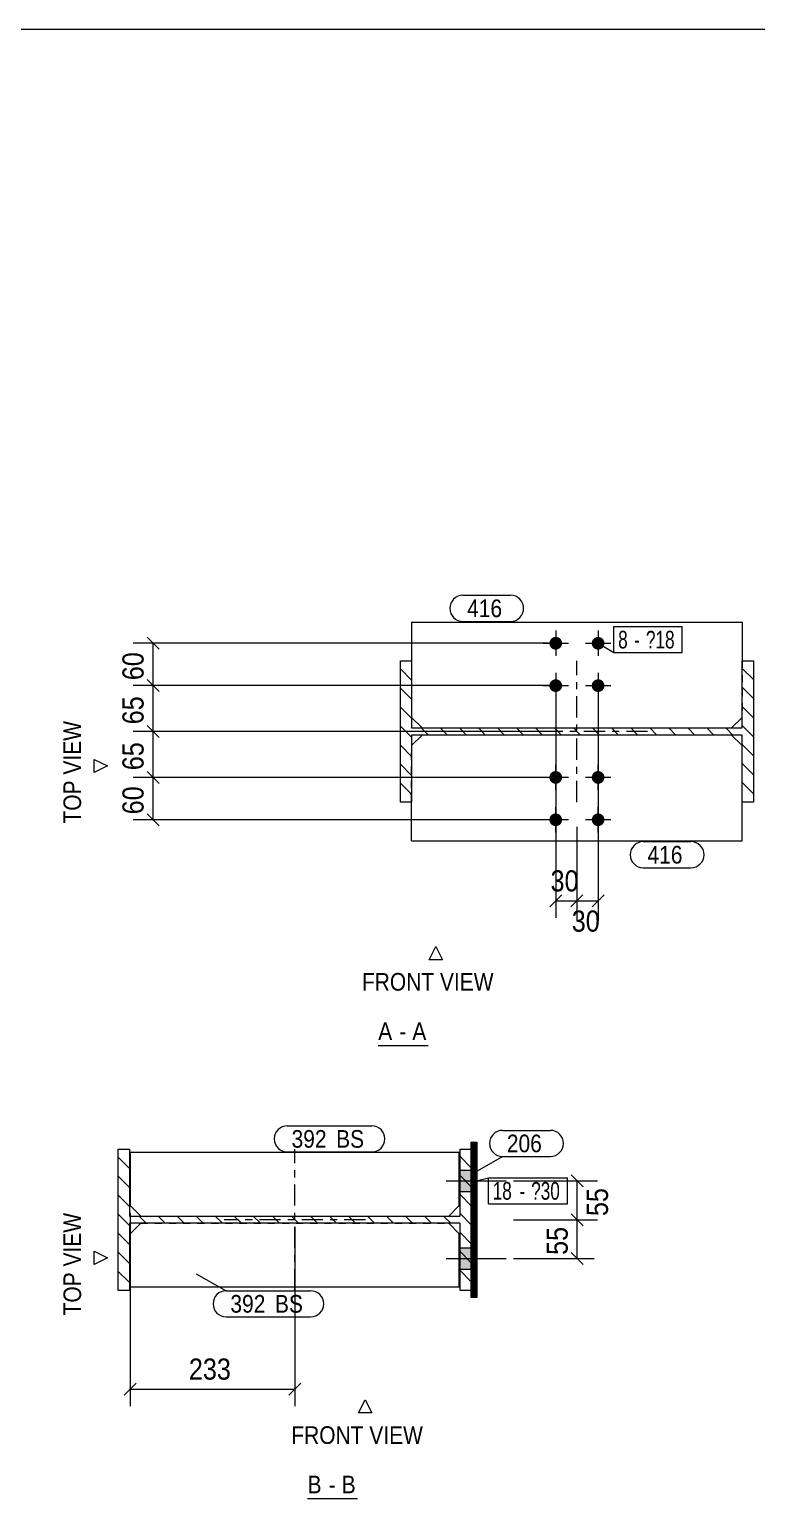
# Model space of a CAD drawing. Header units: millimetres. Extents: x 2 to 579, y 1 to 405.
# Drawn here: x 290.6 to 393.5, y 196.9 to 405 of the extents above; entities that cross this region are included whole.
import ezdxf

# ---------------------------------------------------------------- set-up
doc = ezdxf.new("R2010")
doc.units = ezdxf.units.MM
for name, pattern in [('XKITLINE00', [0]), ('XKITLINE01', [4, 1, -1, 1, -1]), ('XKITLINE03', [6, 3, -1, 1, -1])]:
    doc.linetypes.add(name, pattern=pattern)
for name, color, linetype, lineweight in [('Bolt', 3, 'Continuous', 0), ('BoltMark', 7, 'Continuous', 0), ('Dimensions', 7, 'Continuous', 0), ('DrawingSheet', 5, 'Continuous', 0), ('OtherObjectType', 7, 'Continuous', 0), ('Part', 2, 'Continuous', 0), ('PartMark', 7, 'Continuous', 0)]:
    doc.layers.add(name, color=color, linetype=linetype, lineweight=lineweight)
doc.styles.add('ARIAL', font='ARIAL.TTF')
doc.styles.add('ARIAL_NARROW', font='ARIALN.TTF')

# ---------------------------------------------------------------- blocks, each defined once
blk = doc.blocks.new('*A1')
at = {"layer": 'Part', "color": 7, "linetype": 'XKITLINE00', "lineweight": 0}
for p, q in [((344.7, 312.81), (343.1, 314.41)), ((393.1, 312.9), (391.5, 314.5)), ((344.7, 310.11), (343.1, 311.71)), ((393.1, 310.21), (391.5, 311.81)), ((344.7, 307.42), (343.1, 309.02)), ((393.1, 307.51), (391.5, 309.11)), ((344.7, 304.73), (343.1, 306.33)), ((347.07, 305.05), (346.07, 306.05)), ((349.76, 305.05), (348.76, 306.05)), ((352.46, 305.05), (351.46, 306.05)), ((355.15, 305.05), (354.15, 306.05)), ((357.85, 305.05), (356.85, 306.05)), ((360.54, 305.05), (359.54, 306.05)), ((363.23, 305.05), (362.23, 306.05)), ((365.93, 305.05), (364.93, 306.05)), ((368.62, 305.05), (367.62, 306.05)), ((371.32, 305.05), (370.32, 306.05)), ((374.01, 305.05), (373.01, 306.05)), ((376.71, 305.05), (375.71, 306.05)), ((379.4, 305.05), (378.4, 306.05)), ((382.09, 305.05), (381.09, 306.05)), ((384.79, 305.05), (383.79, 306.05)), ((387.48, 305.05), (386.48, 306.05)), ((390.18, 305.05), (389.18, 306.05)), ((393.1, 304.82), (391.5, 306.42)), ((344.7, 302.03), (343.1, 303.63)), ((393.1, 302.13), (391.5, 303.73)), ((344.7, 299.34), (343.1, 300.94)), ((393.1, 299.43), (391.5, 301.03)), ((344.45, 296.9), (343.1, 298.24)), ((393.1, 296.74), (391.5, 298.34)), ((343.1, 295.55), (343.1, 295.55)), ((343.1, 295.55), (343.1, 295.55)), ((344.7, 296.64), (344.45, 296.9))]:
    blk.add_line(p, q, dxfattribs=at)
blk = doc.blocks.new('*A2')
at = {"layer": 'Part', "color": 7, "linetype": 'XKITLINE00', "lineweight": 0}
for p, q in [((304.75, 243.66), (303.15, 245.26)), ((353.15, 243.75), (351.55, 245.35)), ((304.75, 240.96), (303.15, 242.56)), ((353.15, 241.06), (351.55, 242.66)), ((304.75, 238.27), (303.15, 239.87)), ((353.15, 238.36), (351.55, 239.96)), ((353.15, 235.67), (351.55, 237.27)), ((304.75, 235.58), (303.15, 237.18)), ((307.12, 235.9), (306.12, 236.9)), ((309.81, 235.9), (308.81, 236.9)), ((312.51, 235.9), (311.51, 236.9)), ((315.2, 235.9), (314.2, 236.9)), ((317.9, 235.9), (316.9, 236.9)), ((320.59, 235.9), (319.59, 236.9)), ((323.28, 235.9), (322.28, 236.9)), ((325.98, 235.9), (324.98, 236.9)), ((328.67, 235.9), (327.67, 236.9)), ((331.37, 235.9), (330.37, 236.9)), ((334.06, 235.9), (333.06, 236.9)), ((336.76, 235.9), (335.76, 236.9)), ((339.45, 235.9), (338.45, 236.9)), ((342.14, 235.9), (341.14, 236.9)), ((344.84, 235.9), (343.84, 236.9)), ((347.53, 235.9), (346.53, 236.9)), ((350.23, 235.9), (349.23, 236.9)), ((304.75, 232.88), (303.15, 234.48)), ((353.15, 232.98), (351.55, 234.58)), ((304.75, 230.19), (303.15, 231.79)), ((353.15, 230.28), (351.55, 231.88)), ((304.5, 227.75), (303.15, 229.09)), ((353.15, 227.59), (351.55, 229.19)), ((304.75, 227.49), (304.5, 227.75)), ((303.15, 226.4), (303.15, 226.4)), ((303.15, 226.4), (303.15, 226.4))]:
    blk.add_line(p, q, dxfattribs=at)
blk = doc.blocks.new('*A3')
at = {"layer": 'Part', "color": 7, "linetype": 'XKITLINE00', "lineweight": 0}
for p, q in [((353.27, 247.4), (353.15, 247.28)), ((353.38, 247.4), (353.15, 247.17)), ((353.49, 247.4), (353.15, 247.06)), ((353.6, 247.4), (353.15, 246.95)), ((353.71, 247.4), (353.15, 246.84)), ((353.81, 247.4), (353.15, 246.74)), ((353.92, 247.4), (353.15, 246.63)), ((353.95, 247.32), (353.15, 246.52)), ((353.95, 247.21), (353.15, 246.41)), ((353.95, 247.11), (353.15, 246.31)), ((353.95, 247), (353.15, 246.2)), ((353.95, 246.89), (353.15, 246.09)), ((353.95, 246.78), (353.15, 245.98)), ((353.95, 246.67), (353.15, 245.87)), ((353.95, 246.57), (353.15, 245.77)), ((353.95, 246.46), (353.15, 245.66)), ((353.95, 246.35), (353.15, 245.55)), ((353.95, 246.24), (353.15, 245.44)), ((353.95, 246.14), (353.15, 245.34)), ((353.95, 246.03), (353.15, 245.23)), ((353.95, 245.92), (353.15, 245.12)), ((353.95, 245.81), (353.15, 245.01)), ((353.95, 245.71), (353.15, 244.91)), ((353.95, 245.6), (353.15, 244.8)), ((353.95, 245.49), (353.15, 244.69)), ((353.95, 245.38), (353.15, 244.58)), ((353.95, 245.27), (353.15, 244.47)), ((353.95, 245.17), (353.15, 244.37)), ((353.95, 245.06), (353.15, 244.26)), ((353.95, 244.95), (353.15, 244.15)), ((353.95, 244.84), (353.15, 244.04)), ((353.95, 244.74), (353.15, 243.94)), ((353.95, 244.63), (353.15, 243.83)), ((353.95, 244.52), (353.15, 243.72)), ((353.95, 244.41), (353.15, 243.61)), ((353.95, 244.3), (353.15, 243.5)), ((353.95, 244.2), (353.15, 243.4)), ((353.95, 244.09), (353.15, 243.29)), ((353.95, 243.98), (353.15, 243.18)), ((353.95, 243.87), (353.15, 243.07)), ((353.95, 243.77), (353.15, 242.97)), ((353.95, 243.66), (353.15, 242.86)), ((353.95, 243.55), (353.15, 242.75)), ((353.95, 243.44), (353.15, 242.64)), ((353.95, 243.33), (353.15, 242.53)), ((353.95, 243.23), (353.15, 242.43)), ((353.95, 243.12), (353.15, 242.32)), ((353.95, 243.01), (353.15, 242.21)), ((353.95, 242.9), (353.15, 242.1)), ((353.95, 242.8), (353.15, 242)), ((353.95, 242.69), (353.15, 241.89)), ((353.95, 242.58), (353.15, 241.78)), ((353.95, 242.47), (353.15, 241.67)), ((353.95, 242.36), (353.15, 241.56)), ((353.95, 242.26), (353.15, 241.46)), ((353.95, 242.15), (353.15, 241.35)), ((353.95, 242.04), (353.15, 241.24)), ((353.95, 241.93), (353.15, 241.13)), ((353.95, 241.83), (353.15, 241.03)), ((353.95, 241.72), (353.15, 240.92)), ((353.95, 241.61), (353.15, 240.81)), ((353.95, 241.5), (353.15, 240.7)), ((353.95, 241.39), (353.15, 240.59)), ((353.95, 241.29), (353.15, 240.49)), ((353.95, 241.18), (353.15, 240.38)), ((353.95, 241.07), (353.15, 240.27)), ((353.95, 240.96), (353.15, 240.16)), ((353.95, 240.86), (353.15, 240.06)), ((353.95, 240.75), (353.15, 239.95)), ((353.95, 240.64), (353.15, 239.84)), ((353.95, 240.53), (353.15, 239.73)), ((353.95, 240.42), (353.15, 239.62)), ((353.95, 240.32), (353.15, 239.52)), ((353.95, 240.21), (353.15, 239.41)), ((353.95, 240.1), (353.15, 239.3)), ((353.95, 239.99), (353.15, 239.19)), ((353.95, 239.89), (353.15, 239.09)), ((353.95, 239.78), (353.15, 238.98)), ((353.95, 239.67), (353.15, 238.87)), ((353.95, 239.56), (353.15, 238.76)), ((353.95, 239.45), (353.15, 238.65)), ((353.95, 239.35), (353.15, 238.55)), ((353.95, 239.24), (353.15, 238.44)), ((353.95, 239.13), (353.15, 238.33)), ((353.95, 239.02), (353.15, 238.22)), ((353.95, 238.92), (353.15, 238.12)), ((353.95, 238.81), (353.15, 238.01)), ((353.95, 238.7), (353.15, 237.9)), ((353.95, 238.59), (353.15, 237.79)), ((353.95, 238.48), (353.15, 237.68)), ((353.95, 238.38), (353.15, 237.58)), ((353.95, 238.27), (353.15, 237.47)), ((353.95, 238.16), (353.15, 237.36)), ((353.95, 238.05), (353.15, 237.25)), ((353.95, 237.95), (353.15, 237.15)), ((353.95, 237.84), (353.15, 237.04)), ((353.95, 237.73), (353.15, 236.93)), ((353.95, 237.62), (353.15, 236.82)), ((353.95, 237.52), (353.15, 236.72)), ((353.95, 237.41), (353.15, 236.61)), ((353.95, 237.3), (353.15, 236.5)), ((353.95, 237.19), (353.15, 236.39)), ((353.95, 237.08), (353.15, 236.28)), ((353.95, 236.98), (353.15, 236.18)), ((353.95, 236.87), (353.15, 236.07)), ((353.95, 236.76), (353.15, 235.96)), ((353.95, 236.65), (353.15, 235.85)), ((353.95, 236.55), (353.15, 235.75)), ((353.95, 236.44), (353.15, 235.64)), ((353.95, 236.33), (353.15, 235.53)), ((353.95, 236.22), (353.15, 235.42)), ((353.95, 236.11), (353.15, 235.31)), ((353.95, 236.01), (353.15, 235.21)), ((353.95, 235.9), (353.15, 235.1)), ((353.95, 235.79), (353.15, 234.99)), ((353.95, 235.68), (353.15, 234.88)), ((353.95, 235.58), (353.15, 234.78)), ((353.95, 235.47), (353.15, 234.67)), ((353.95, 235.36), (353.15, 234.56)), ((353.95, 235.25), (353.15, 234.45)), ((353.95, 235.14), (353.15, 234.34)), ((353.95, 235.04), (353.15, 234.24)), ((353.95, 234.93), (353.15, 234.13)), ((353.95, 234.82), (353.15, 234.02)), ((353.95, 234.71), (353.15, 233.91)), ((353.95, 234.61), (353.15, 233.81)), ((353.95, 234.5), (353.15, 233.7)), ((353.95, 234.39), (353.15, 233.59)), ((353.95, 234.28), (353.15, 233.48)), ((353.95, 234.17), (353.15, 233.37)), ((353.95, 234.07), (353.15, 233.27)), ((353.95, 233.96), (353.15, 233.16)), ((353.95, 233.85), (353.15, 233.05)), ((353.95, 233.74), (353.15, 232.94)), ((353.95, 233.64), (353.15, 232.84)), ((353.95, 233.53), (353.15, 232.73)), ((353.95, 233.42), (353.15, 232.62)), ((353.95, 233.31), (353.15, 232.51)), ((353.95, 233.2), (353.15, 232.4)), ((353.95, 233.1), (353.15, 232.3)), ((353.95, 232.99), (353.15, 232.19)), ((353.95, 232.88), (353.15, 232.08)), ((353.95, 232.77), (353.15, 231.97)), ((353.95, 232.67), (353.15, 231.87)), ((353.95, 232.56), (353.15, 231.76)), ((353.95, 232.45), (353.15, 231.65)), ((353.95, 232.34), (353.15, 231.54)), ((353.95, 232.23), (353.15, 231.43)), ((353.95, 232.13), (353.15, 231.33)), ((353.95, 232.02), (353.15, 231.22)), ((353.95, 231.91), (353.15, 231.11)), ((353.95, 231.8), (353.15, 231)), ((353.95, 231.7), (353.15, 230.9)), ((353.95, 231.59), (353.15, 230.79)), ((353.95, 231.48), (353.15, 230.68)), ((353.95, 231.37), (353.15, 230.57)), ((353.95, 231.26), (353.15, 230.46)), ((353.95, 231.16), (353.15, 230.36)), ((353.95, 231.05), (353.15, 230.25)), ((353.95, 230.94), (353.15, 230.14)), ((353.95, 230.83), (353.15, 230.03)), ((353.95, 230.73), (353.15, 229.93)), ((353.95, 230.62), (353.15, 229.82)), ((353.95, 230.51), (353.15, 229.71)), ((353.95, 230.4), (353.15, 229.6)), ((353.95, 230.29), (353.15, 229.49)), ((353.95, 230.19), (353.15, 229.39)), ((353.95, 230.08), (353.15, 229.28)), ((353.95, 229.97), (353.15, 229.17)), ((353.95, 229.86), (353.15, 229.06)), ((353.95, 229.76), (353.15, 228.96)), ((353.95, 229.65), (353.15, 228.85)), ((353.95, 229.54), (353.15, 228.74)), ((353.95, 229.43), (353.15, 228.63)), ((353.95, 229.33), (353.15, 228.53)), ((353.95, 229.22), (353.15, 228.42)), ((353.95, 229.11), (353.15, 228.31)), ((353.95, 229), (353.15, 228.2)), ((353.95, 228.89), (353.15, 228.09)), ((353.95, 228.79), (353.15, 227.99)), ((353.95, 228.68), (353.15, 227.88)), ((353.95, 228.57), (353.15, 227.77)), ((353.95, 228.46), (353.15, 227.66)), ((353.95, 228.36), (353.15, 227.56)), ((353.95, 228.25), (353.15, 227.45)), ((353.95, 228.14), (353.15, 227.34)), ((353.95, 228.03), (353.15, 227.23)), ((353.95, 227.92), (353.15, 227.12)), ((353.95, 227.82), (353.15, 227.02)), ((353.95, 227.71), (353.15, 226.91)), ((353.95, 227.6), (353.15, 226.8)), ((353.95, 227.49), (353.15, 226.69)), ((353.95, 227.39), (353.15, 226.59)), ((353.95, 227.28), (353.15, 226.48)), ((353.95, 227.17), (353.15, 226.37)), ((353.95, 227.06), (353.15, 226.26)), ((353.95, 226.95), (353.15, 226.15)), ((353.95, 226.85), (353.15, 226.05)), ((353.95, 226.74), (353.15, 225.94)), ((353.95, 226.63), (353.15, 225.83)), ((353.95, 226.52), (353.15, 225.72)), ((353.95, 226.42), (353.15, 225.62)), ((353.95, 226.31), (353.15, 225.51)), ((353.95, 226.2), (353.15, 225.4)), ((353.15, 225.4), (353.15, 225.4)), ((353.95, 226.09), (353.26, 225.4)), ((353.95, 225.98), (353.37, 225.4)), ((353.95, 225.88), (353.47, 225.4)), ((353.95, 225.77), (353.58, 225.4)), ((353.95, 225.66), (353.69, 225.4)), ((353.95, 225.55), (353.8, 225.4)), ((353.91, 225.41), (353.9, 225.4))]:
    blk.add_line(p, q, dxfattribs=at)
blk = doc.blocks.new('*A48')
at = {"layer": 'Bolt'}
for points in [[(366, 318.01), (366, 317.96), (365.99, 317.92), (365.98, 317.87), (365.97, 317.83), (365.96, 317.79), (365.95, 317.75), (365.93, 317.71), (365.91, 317.67), (365.89, 317.63), (365.87, 317.59), (365.85, 317.55), (365.82, 317.51), (365.8, 317.48), (365.77, 317.45), (365.74, 317.41), (365.7, 317.38), (365.67, 317.35), (365.64, 317.33), (365.6, 317.3), (365.56, 317.28), (365.52, 317.26), (365.48, 317.24), (365.44, 317.22), (365.4, 317.2), (365.36, 317.19), (365.32, 317.18), (365.28, 317.17), (365.23, 317.16), (365.19, 317.15), (365.14, 317.15), (365.1, 317.15), (365.06, 317.15), (365.01, 317.15), (364.97, 317.16), (364.92, 317.17), (364.88, 317.18), (364.84, 317.19), (364.8, 317.2), (364.76, 317.22), (364.72, 317.24), (364.68, 317.26), (364.64, 317.28), (364.6, 317.3), (364.56, 317.33), (364.53, 317.35), (364.5, 317.38), (364.46, 317.41), (364.43, 317.45), (364.4, 317.48), (364.38, 317.51), (364.35, 317.55), (364.33, 317.59), (364.31, 317.63), (364.29, 317.67), (364.27, 317.71), (364.25, 317.75), (364.24, 317.79), (364.23, 317.83), (364.22, 317.87), (364.21, 317.92), (364.2, 317.96), (364.2, 318.01), (364.2, 318.05), (364.2, 318.09), (364.2, 318.14), (364.21, 318.18), (364.22, 318.23), (364.23, 318.27), (364.24, 318.31), (364.25, 318.35), (364.27, 318.39), (364.29, 318.43), (364.31, 318.47), (364.33, 318.51), (364.35, 318.55), (364.38, 318.59), (364.4, 318.62), (364.43, 318.65), (364.46, 318.69), (364.5, 318.72), (364.53, 318.75), (364.56, 318.77), (364.6, 318.8), (364.64, 318.82), (364.68, 318.84), (364.72, 318.86), (364.76, 318.88), (364.8, 318.9), (364.84, 318.91), (364.88, 318.92), (364.92, 318.93), (364.97, 318.94), (365.01, 318.95), (365.06, 318.95), (365.1, 318.95), (365.14, 318.95), (365.19, 318.95), (365.23, 318.94), (365.28, 318.93), (365.32, 318.92), (365.36, 318.91), (365.4, 318.9), (365.44, 318.88), (365.48, 318.86), (365.52, 318.84), (365.56, 318.82), (365.6, 318.8), (365.64, 318.77), (365.67, 318.75), (365.7, 318.72), (365.74, 318.69), (365.77, 318.65), (365.8, 318.62), (365.82, 318.59), (365.85, 318.55), (365.87, 318.51), (365.89, 318.47), (365.91, 318.43), (365.93, 318.39), (365.95, 318.35), (365.96, 318.31), (365.97, 318.27), (365.98, 318.23), (365.99, 318.18), (366, 318.14), (366, 318.09), (366, 318.05)], [(372, 318.01), (372, 317.96), (371.99, 317.92), (371.98, 317.87), (371.97, 317.83), (371.96, 317.79), (371.95, 317.75), (371.93, 317.71), (371.91, 317.67), (371.89, 317.63), (371.87, 317.59), (371.85, 317.55), (371.82, 317.51), (371.8, 317.48), (371.77, 317.45), (371.74, 317.41), (371.7, 317.38), (371.67, 317.35), (371.64, 317.33), (371.6, 317.3), (371.56, 317.28), (371.52, 317.26), (371.48, 317.24), (371.44, 317.22), (371.4, 317.2), (371.36, 317.19), (371.32, 317.18), (371.28, 317.17), (371.23, 317.16), (371.19, 317.15), (371.14, 317.15), (371.1, 317.15), (371.06, 317.15), (371.01, 317.15), (370.97, 317.16), (370.92, 317.17), (370.88, 317.18), (370.84, 317.19), (370.8, 317.2), (370.76, 317.22), (370.72, 317.24), (370.68, 317.26), (370.64, 317.28), (370.6, 317.3), (370.56, 317.33), (370.53, 317.35), (370.5, 317.38), (370.46, 317.41), (370.43, 317.45), (370.4, 317.48), (370.38, 317.51), (370.35, 317.55), (370.33, 317.59), (370.31, 317.63), (370.29, 317.67), (370.27, 317.71), (370.25, 317.75), (370.24, 317.79), (370.23, 317.83), (370.22, 317.87), (370.21, 317.92), (370.2, 317.96), (370.2, 318.01), (370.2, 318.05), (370.2, 318.09), (370.2, 318.14), (370.21, 318.18), (370.22, 318.23), (370.23, 318.27), (370.24, 318.31), (370.25, 318.35), (370.27, 318.39), (370.29, 318.43), (370.31, 318.47), (370.33, 318.51), (370.35, 318.55), (370.38, 318.59), (370.4, 318.62), (370.43, 318.65), (370.46, 318.69), (370.5, 318.72), (370.53, 318.75), (370.56, 318.77), (370.6, 318.8), (370.64, 318.82), (370.68, 318.84), (370.72, 318.86), (370.76, 318.88), (370.8, 318.9), (370.84, 318.91), (370.88, 318.92), (370.92, 318.93), (370.97, 318.94), (371.01, 318.95), (371.06, 318.95), (371.1, 318.95), (371.14, 318.95), (371.19, 318.95), (371.23, 318.94), (371.28, 318.93), (371.32, 318.92), (371.36, 318.91), (371.4, 318.9), (371.44, 318.88), (371.48, 318.86), (371.52, 318.84), (371.56, 318.82), (371.6, 318.8), (371.64, 318.77), (371.67, 318.75), (371.7, 318.72), (371.74, 318.69), (371.77, 318.65), (371.8, 318.62), (371.82, 318.59), (371.85, 318.55), (371.87, 318.51), (371.89, 318.47), (371.91, 318.43), (371.93, 318.39), (371.95, 318.35), (371.96, 318.31), (371.97, 318.27), (371.98, 318.23), (371.99, 318.18), (372, 318.14), (372, 318.09), (372, 318.05)], [(366, 312.01), (366, 311.96), (365.99, 311.92), (365.98, 311.87), (365.97, 311.83), (365.96, 311.79), (365.95, 311.75), (365.93, 311.71), (365.91, 311.67), (365.89, 311.63), (365.87, 311.59), (365.85, 311.55), (365.82, 311.51), (365.8, 311.48), (365.77, 311.45), (365.74, 311.41), (365.7, 311.38), (365.67, 311.35), (365.64, 311.33), (365.6, 311.3), (365.56, 311.28), (365.52, 311.26), (365.48, 311.24), (365.44, 311.22), (365.4, 311.2), (365.36, 311.19), (365.32, 311.18), (365.28, 311.17), (365.23, 311.16), (365.19, 311.15), (365.14, 311.15), (365.1, 311.15), (365.06, 311.15), (365.01, 311.15), (364.97, 311.16), (364.92, 311.17), (364.88, 311.18), (364.84, 311.19), (364.8, 311.2), (364.76, 311.22), (364.72, 311.24), (364.68, 311.26), (364.64, 311.28), (364.6, 311.3), (364.56, 311.33), (364.53, 311.35), (364.5, 311.38), (364.46, 311.41), (364.43, 311.45), (364.4, 311.48), (364.38, 311.51), (364.35, 311.55), (364.33, 311.59), (364.31, 311.63), (364.29, 311.67), (364.27, 311.71), (364.25, 311.75), (364.24, 311.79), (364.23, 311.83), (364.22, 311.87), (364.21, 311.92), (364.2, 311.96), (364.2, 312.01), (364.2, 312.05), (364.2, 312.09), (364.2, 312.14), (364.21, 312.18), (364.22, 312.23), (364.23, 312.27), (364.24, 312.31), (364.25, 312.35), (364.27, 312.39), (364.29, 312.43), (364.31, 312.47), (364.33, 312.51), (364.35, 312.55), (364.38, 312.59), (364.4, 312.62), (364.43, 312.65), (364.46, 312.69), (364.5, 312.72), (364.53, 312.75), (364.56, 312.77), (364.6, 312.8), (364.64, 312.82), (364.68, 312.84), (364.72, 312.86), (364.76, 312.88), (364.8, 312.9), (364.84, 312.91), (364.88, 312.92), (364.92, 312.93), (364.97, 312.94), (365.01, 312.95), (365.06, 312.95), (365.1, 312.95), (365.14, 312.95), (365.19, 312.95), (365.23, 312.94), (365.28, 312.93), (365.32, 312.92), (365.36, 312.91), (365.4, 312.9), (365.44, 312.88), (365.48, 312.86), (365.52, 312.84), (365.56, 312.82), (365.6, 312.8), (365.64, 312.77), (365.67, 312.75), (365.7, 312.72), (365.74, 312.69), (365.77, 312.65), (365.8, 312.62), (365.82, 312.59), (365.85, 312.55), (365.87, 312.51), (365.89, 312.47), (365.91, 312.43), (365.93, 312.39), (365.95, 312.35), (365.96, 312.31), (365.97, 312.27), (365.98, 312.23), (365.99, 312.18), (366, 312.14), (366, 312.09), (366, 312.05)], [(372, 312.01), (372, 311.96), (371.99, 311.92), (371.98, 311.87), (371.97, 311.83), (371.96, 311.79), (371.95, 311.75), (371.93, 311.71), (371.91, 311.67), (371.89, 311.63), (371.87, 311.59), (371.85, 311.55), (371.82, 311.51), (371.8, 311.48), (371.77, 311.45), (371.74, 311.41), (371.7, 311.38), (371.67, 311.35), (371.64, 311.33), (371.6, 311.3), (371.56, 311.28), (371.52, 311.26), (371.48, 311.24), (371.44, 311.22), (371.4, 311.2), (371.36, 311.19), (371.32, 311.18), (371.28, 311.17), (371.23, 311.16), (371.19, 311.15), (371.14, 311.15), (371.1, 311.15), (371.06, 311.15), (371.01, 311.15), (370.97, 311.16), (370.92, 311.17), (370.88, 311.18), (370.84, 311.19), (370.8, 311.2), (370.76, 311.22), (370.72, 311.24), (370.68, 311.26), (370.64, 311.28), (370.6, 311.3), (370.56, 311.33), (370.53, 311.35), (370.5, 311.38), (370.46, 311.41), (370.43, 311.45), (370.4, 311.48), (370.38, 311.51), (370.35, 311.55), (370.33, 311.59), (370.31, 311.63), (370.29, 311.67), (370.27, 311.71), (370.25, 311.75), (370.24, 311.79), (370.23, 311.83), (370.22, 311.87), (370.21, 311.92), (370.2, 311.96), (370.2, 312.01), (370.2, 312.05), (370.2, 312.09), (370.2, 312.14), (370.21, 312.18), (370.22, 312.23), (370.23, 312.27), (370.24, 312.31), (370.25, 312.35), (370.27, 312.39), (370.29, 312.43), (370.31, 312.47), (370.33, 312.51), (370.35, 312.55), (370.38, 312.59), (370.4, 312.62), (370.43, 312.65), (370.46, 312.69), (370.5, 312.72), (370.53, 312.75), (370.56, 312.77), (370.6, 312.8), (370.64, 312.82), (370.68, 312.84), (370.72, 312.86), (370.76, 312.88), (370.8, 312.9), (370.84, 312.91), (370.88, 312.92), (370.92, 312.93), (370.97, 312.94), (371.01, 312.95), (371.06, 312.95), (371.1, 312.95), (371.14, 312.95), (371.19, 312.95), (371.23, 312.94), (371.28, 312.93), (371.32, 312.92), (371.36, 312.91), (371.4, 312.9), (371.44, 312.88), (371.48, 312.86), (371.52, 312.84), (371.56, 312.82), (371.6, 312.8), (371.64, 312.77), (371.67, 312.75), (371.7, 312.72), (371.74, 312.69), (371.77, 312.65), (371.8, 312.62), (371.82, 312.59), (371.85, 312.55), (371.87, 312.51), (371.89, 312.47), (371.91, 312.43), (371.93, 312.39), (371.95, 312.35), (371.96, 312.31), (371.97, 312.27), (371.98, 312.23), (371.99, 312.18), (372, 312.14), (372, 312.09), (372, 312.05)]]:
    blk.add_hatch(color=3, dxfattribs=at).paths.add_polyline_path(points, flags=17)
at = {"layer": 'Bolt', "color": 3, "linetype": 'XKITLINE00', "lineweight": 0}
for p, q in [((365.1, 319.85), (365.1, 316.25)), ((371.1, 319.85), (371.1, 316.25)), ((363.3, 318.05), (366.9, 318.05)), ((369.3, 318.05), (372.9, 318.05)), ((365.1, 313.85), (365.1, 310.25)), ((371.1, 313.85), (371.1, 310.25)), ((363.3, 312.05), (366.9, 312.05)), ((369.3, 312.05), (372.9, 312.05))]:
    blk.add_line(p, q, dxfattribs=at)
blk = doc.blocks.new('*A49')
at = {"layer": 'Bolt'}
for points in [[(364.2, 299.09), (364.2, 299.14), (364.21, 299.18), (364.22, 299.23), (364.23, 299.27), (364.24, 299.31), (364.25, 299.35), (364.27, 299.39), (364.29, 299.43), (364.31, 299.47), (364.33, 299.51), (364.35, 299.55), (364.38, 299.59), (364.4, 299.62), (364.43, 299.65), (364.46, 299.69), (364.5, 299.72), (364.53, 299.75), (364.56, 299.77), (364.6, 299.8), (364.64, 299.82), (364.68, 299.84), (364.72, 299.86), (364.76, 299.88), (364.8, 299.9), (364.84, 299.91), (364.88, 299.92), (364.92, 299.93), (364.97, 299.94), (365.01, 299.95), (365.06, 299.95), (365.1, 299.95), (365.14, 299.95), (365.19, 299.95), (365.23, 299.94), (365.28, 299.93), (365.32, 299.92), (365.36, 299.91), (365.4, 299.9), (365.44, 299.88), (365.48, 299.86), (365.52, 299.84), (365.56, 299.82), (365.6, 299.8), (365.64, 299.77), (365.67, 299.75), (365.7, 299.72), (365.74, 299.69), (365.77, 299.65), (365.8, 299.62), (365.82, 299.59), (365.85, 299.55), (365.87, 299.51), (365.89, 299.47), (365.91, 299.43), (365.93, 299.39), (365.95, 299.35), (365.96, 299.31), (365.97, 299.27), (365.98, 299.23), (365.99, 299.18), (366, 299.14), (366, 299.09), (366, 299.05), (366, 299.01), (366, 298.96), (365.99, 298.92), (365.98, 298.87), (365.97, 298.83), (365.96, 298.79), (365.95, 298.75), (365.93, 298.71), (365.91, 298.67), (365.89, 298.63), (365.87, 298.59), (365.85, 298.55), (365.82, 298.51), (365.8, 298.48), (365.77, 298.45), (365.74, 298.41), (365.7, 298.38), (365.67, 298.35), (365.64, 298.33), (365.6, 298.3), (365.56, 298.28), (365.52, 298.26), (365.48, 298.24), (365.44, 298.22), (365.4, 298.2), (365.36, 298.19), (365.32, 298.18), (365.28, 298.17), (365.23, 298.16), (365.19, 298.15), (365.14, 298.15), (365.1, 298.15), (365.06, 298.15), (365.01, 298.15), (364.97, 298.16), (364.92, 298.17), (364.88, 298.18), (364.84, 298.19), (364.8, 298.2), (364.76, 298.22), (364.72, 298.24), (364.68, 298.26), (364.64, 298.28), (364.6, 298.3), (364.56, 298.33), (364.53, 298.35), (364.5, 298.38), (364.46, 298.41), (364.43, 298.45), (364.4, 298.48), (364.38, 298.51), (364.35, 298.55), (364.33, 298.59), (364.31, 298.63), (364.29, 298.67), (364.27, 298.71), (364.25, 298.75), (364.24, 298.79), (364.23, 298.83), (364.22, 298.87), (364.21, 298.92), (364.2, 298.96), (364.2, 299.01), (364.2, 299.05)], [(370.2, 299.09), (370.2, 299.14), (370.21, 299.18), (370.22, 299.23), (370.23, 299.27), (370.24, 299.31), (370.25, 299.35), (370.27, 299.39), (370.29, 299.43), (370.31, 299.47), (370.33, 299.51), (370.35, 299.55), (370.38, 299.59), (370.4, 299.62), (370.43, 299.65), (370.46, 299.69), (370.5, 299.72), (370.53, 299.75), (370.56, 299.77), (370.6, 299.8), (370.64, 299.82), (370.68, 299.84), (370.72, 299.86), (370.76, 299.88), (370.8, 299.9), (370.84, 299.91), (370.88, 299.92), (370.92, 299.93), (370.97, 299.94), (371.01, 299.95), (371.06, 299.95), (371.1, 299.95), (371.14, 299.95), (371.19, 299.95), (371.23, 299.94), (371.28, 299.93), (371.32, 299.92), (371.36, 299.91), (371.4, 299.9), (371.44, 299.88), (371.48, 299.86), (371.52, 299.84), (371.56, 299.82), (371.6, 299.8), (371.64, 299.77), (371.67, 299.75), (371.7, 299.72), (371.74, 299.69), (371.77, 299.65), (371.8, 299.62), (371.82, 299.59), (371.85, 299.55), (371.87, 299.51), (371.89, 299.47), (371.91, 299.43), (371.93, 299.39), (371.95, 299.35), (371.96, 299.31), (371.97, 299.27), (371.98, 299.23), (371.99, 299.18), (372, 299.14), (372, 299.09), (372, 299.05), (372, 299.01), (372, 298.96), (371.99, 298.92), (371.98, 298.87), (371.97, 298.83), (371.96, 298.79), (371.95, 298.75), (371.93, 298.71), (371.91, 298.67), (371.89, 298.63), (371.87, 298.59), (371.85, 298.55), (371.82, 298.51), (371.8, 298.48), (371.77, 298.45), (371.74, 298.41), (371.7, 298.38), (371.67, 298.35), (371.64, 298.33), (371.6, 298.3), (371.56, 298.28), (371.52, 298.26), (371.48, 298.24), (371.44, 298.22), (371.4, 298.2), (371.36, 298.19), (371.32, 298.18), (371.28, 298.17), (371.23, 298.16), (371.19, 298.15), (371.14, 298.15), (371.1, 298.15), (371.06, 298.15), (371.01, 298.15), (370.97, 298.16), (370.92, 298.17), (370.88, 298.18), (370.84, 298.19), (370.8, 298.2), (370.76, 298.22), (370.72, 298.24), (370.68, 298.26), (370.64, 298.28), (370.6, 298.3), (370.56, 298.33), (370.53, 298.35), (370.5, 298.38), (370.46, 298.41), (370.43, 298.45), (370.4, 298.48), (370.38, 298.51), (370.35, 298.55), (370.33, 298.59), (370.31, 298.63), (370.29, 298.67), (370.27, 298.71), (370.25, 298.75), (370.24, 298.79), (370.23, 298.83), (370.22, 298.87), (370.21, 298.92), (370.2, 298.96), (370.2, 299.01), (370.2, 299.05)], [(364.2, 293.09), (364.2, 293.14), (364.21, 293.18), (364.22, 293.23), (364.23, 293.27), (364.24, 293.31), (364.25, 293.35), (364.27, 293.39), (364.29, 293.43), (364.31, 293.47), (364.33, 293.51), (364.35, 293.55), (364.38, 293.59), (364.4, 293.62), (364.43, 293.65), (364.46, 293.69), (364.5, 293.72), (364.53, 293.75), (364.56, 293.77), (364.6, 293.8), (364.64, 293.82), (364.68, 293.84), (364.72, 293.86), (364.76, 293.88), (364.8, 293.9), (364.84, 293.91), (364.88, 293.92), (364.92, 293.93), (364.97, 293.94), (365.01, 293.95), (365.06, 293.95), (365.1, 293.95), (365.14, 293.95), (365.19, 293.95), (365.23, 293.94), (365.28, 293.93), (365.32, 293.92), (365.36, 293.91), (365.4, 293.9), (365.44, 293.88), (365.48, 293.86), (365.52, 293.84), (365.56, 293.82), (365.6, 293.8), (365.64, 293.77), (365.67, 293.75), (365.7, 293.72), (365.74, 293.69), (365.77, 293.65), (365.8, 293.62), (365.82, 293.59), (365.85, 293.55), (365.87, 293.51), (365.89, 293.47), (365.91, 293.43), (365.93, 293.39), (365.95, 293.35), (365.96, 293.31), (365.97, 293.27), (365.98, 293.23), (365.99, 293.18), (366, 293.14), (366, 293.09), (366, 293.05), (366, 293.01), (366, 292.96), (365.99, 292.92), (365.98, 292.87), (365.97, 292.83), (365.96, 292.79), (365.95, 292.75), (365.93, 292.71), (365.91, 292.67), (365.89, 292.63), (365.87, 292.59), (365.85, 292.55), (365.82, 292.51), (365.8, 292.48), (365.77, 292.45), (365.74, 292.41), (365.7, 292.38), (365.67, 292.35), (365.64, 292.33), (365.6, 292.3), (365.56, 292.28), (365.52, 292.26), (365.48, 292.24), (365.44, 292.22), (365.4, 292.2), (365.36, 292.19), (365.32, 292.18), (365.28, 292.17), (365.23, 292.16), (365.19, 292.15), (365.14, 292.15), (365.1, 292.15), (365.06, 292.15), (365.01, 292.15), (364.97, 292.16), (364.92, 292.17), (364.88, 292.18), (364.84, 292.19), (364.8, 292.2), (364.76, 292.22), (364.72, 292.24), (364.68, 292.26), (364.64, 292.28), (364.6, 292.3), (364.56, 292.33), (364.53, 292.35), (364.5, 292.38), (364.46, 292.41), (364.43, 292.45), (364.4, 292.48), (364.38, 292.51), (364.35, 292.55), (364.33, 292.59), (364.31, 292.63), (364.29, 292.67), (364.27, 292.71), (364.25, 292.75), (364.24, 292.79), (364.23, 292.83), (364.22, 292.87), (364.21, 292.92), (364.2, 292.96), (364.2, 293.01), (364.2, 293.05)], [(370.2, 293.09), (370.2, 293.14), (370.21, 293.18), (370.22, 293.23), (370.23, 293.27), (370.24, 293.31), (370.25, 293.35), (370.27, 293.39), (370.29, 293.43), (370.31, 293.47), (370.33, 293.51), (370.35, 293.55), (370.38, 293.59), (370.4, 293.62), (370.43, 293.65), (370.46, 293.69), (370.5, 293.72), (370.53, 293.75), (370.56, 293.77), (370.6, 293.8), (370.64, 293.82), (370.68, 293.84), (370.72, 293.86), (370.76, 293.88), (370.8, 293.9), (370.84, 293.91), (370.88, 293.92), (370.92, 293.93), (370.97, 293.94), (371.01, 293.95), (371.06, 293.95), (371.1, 293.95), (371.14, 293.95), (371.19, 293.95), (371.23, 293.94), (371.28, 293.93), (371.32, 293.92), (371.36, 293.91), (371.4, 293.9), (371.44, 293.88), (371.48, 293.86), (371.52, 293.84), (371.56, 293.82), (371.6, 293.8), (371.64, 293.77), (371.67, 293.75), (371.7, 293.72), (371.74, 293.69), (371.77, 293.65), (371.8, 293.62), (371.82, 293.59), (371.85, 293.55), (371.87, 293.51), (371.89, 293.47), (371.91, 293.43), (371.93, 293.39), (371.95, 293.35), (371.96, 293.31), (371.97, 293.27), (371.98, 293.23), (371.99, 293.18), (372, 293.14), (372, 293.09), (372, 293.05), (372, 293.01), (372, 292.96), (371.99, 292.92), (371.98, 292.87), (371.97, 292.83), (371.96, 292.79), (371.95, 292.75), (371.93, 292.71), (371.91, 292.67), (371.89, 292.63), (371.87, 292.59), (371.85, 292.55), (371.82, 292.51), (371.8, 292.48), (371.77, 292.45), (371.74, 292.41), (371.7, 292.38), (371.67, 292.35), (371.64, 292.33), (371.6, 292.3), (371.56, 292.28), (371.52, 292.26), (371.48, 292.24), (371.44, 292.22), (371.4, 292.2), (371.36, 292.19), (371.32, 292.18), (371.28, 292.17), (371.23, 292.16), (371.19, 292.15), (371.14, 292.15), (371.1, 292.15), (371.06, 292.15), (371.01, 292.15), (370.97, 292.16), (370.92, 292.17), (370.88, 292.18), (370.84, 292.19), (370.8, 292.2), (370.76, 292.22), (370.72, 292.24), (370.68, 292.26), (370.64, 292.28), (370.6, 292.3), (370.56, 292.33), (370.53, 292.35), (370.5, 292.38), (370.46, 292.41), (370.43, 292.45), (370.4, 292.48), (370.38, 292.51), (370.35, 292.55), (370.33, 292.59), (370.31, 292.63), (370.29, 292.67), (370.27, 292.71), (370.25, 292.75), (370.24, 292.79), (370.23, 292.83), (370.22, 292.87), (370.21, 292.92), (370.2, 292.96), (370.2, 293.01), (370.2, 293.05)]]:
    blk.add_hatch(color=3, dxfattribs=at).paths.add_polyline_path(points, flags=17)
at = {"layer": 'Bolt', "color": 3, "linetype": 'XKITLINE00', "lineweight": 0}
for p, q in [((365.1, 297.25), (365.1, 300.85)), ((371.1, 297.25), (371.1, 300.85)), ((366.9, 299.05), (363.3, 299.05)), ((372.9, 299.05), (369.3, 299.05)), ((365.1, 291.25), (365.1, 294.85)), ((371.1, 291.25), (371.1, 294.85)), ((366.9, 293.05), (363.3, 293.05)), ((372.9, 293.05), (369.3, 293.05))]:
    blk.add_line(p, q, dxfattribs=at)
blk = doc.blocks.new('*A50')
at = {"layer": 'Part', "color": 2, "linetype": 'XKITLINE00', "lineweight": 0}
for p, q in [((343.1, 295.55), (343.1, 315.55)), ((343.1, 315.55), (344.7, 315.55)), ((344.7, 315.55), (344.7, 306.05)), ((391.5, 306.05), (391.5, 315.55)), ((391.5, 315.55), (393.1, 315.55)), ((393.1, 315.55), (393.1, 295.55)), ((344.7, 306.05), (391.5, 306.05)), ((391.5, 305.05), (344.7, 305.05)), ((344.7, 305.05), (344.7, 295.55)), ((391.5, 295.55), (391.5, 305.05)), ((344.7, 295.55), (343.1, 295.55)), ((393.1, 295.55), (391.5, 295.55))]:
    blk.add_line(p, q, dxfattribs=at)
at = {"layer": 'Part', "color": 7, "linetype": 'XKITLINE03', "lineweight": 0}
for p, q in [((368.1, 295.55), (368.1, 315.55)), ((378.1, 305.55), (358.1, 305.55))]:
    blk.add_line(p, q, dxfattribs=at)
blk = doc.blocks.new('*A51')
at = {"layer": 'Part', "color": 2, "linetype": 'XKITLINE00', "lineweight": 0}
for p, q in [((344.7, 321.05), (344.7, 315.55)), ((344.7, 321.05), (391.5, 321.05)), ((391.5, 321.05), (391.5, 315.55)), ((344.7, 307.55), (346.2, 306.05)), ((391.5, 307.55), (390, 306.05))]:
    blk.add_line(p, q, dxfattribs=at)
at = {"layer": 'Part', "color": 7, "linetype": 'XKITLINE01', "lineweight": 0}
for p, q in [((344.7, 315.55), (344.7, 307.55)), ((391.5, 315.55), (391.5, 307.55)), ((346.2, 306.05), (390, 306.05))]:
    blk.add_line(p, q, dxfattribs=at)
blk = doc.blocks.new('*A52')
at = {"layer": 'Part', "color": 2, "linetype": 'XKITLINE00', "lineweight": 0}
for p, q in [((346.2, 305.05), (344.7, 303.55)), ((391.5, 303.55), (390, 305.05)), ((344.7, 290.05), (344.7, 295.55)), ((391.5, 290.05), (391.5, 295.55)), ((344.7, 290.05), (391.5, 290.05))]:
    blk.add_line(p, q, dxfattribs=at)
at = {"layer": 'Part', "color": 7, "linetype": 'XKITLINE01', "lineweight": 0}
for p, q in [((390, 305.05), (346.2, 305.05)), ((344.7, 295.55), (344.7, 303.55)), ((391.5, 295.55), (391.5, 303.55))]:
    blk.add_line(p, q, dxfattribs=at)
blk = doc.blocks.new('*A53')
at = {"layer": 'Bolt'}
for points in [[(351.55, 243.4), (353.15, 243.4), (353.15, 240.4), (351.55, 240.4)], [(351.55, 243.4), (353.15, 243.4), (353.15, 240.4), (351.55, 240.4)], [(351.55, 243.4), (353.15, 243.4), (353.15, 240.4), (351.55, 240.4)], [(353.15, 243.4), (353.95, 243.4), (353.95, 240.4), (353.15, 240.4)], [(353.15, 243.4), (353.95, 243.4), (353.95, 240.4), (353.15, 240.4)], [(353.15, 243.4), (353.95, 243.4), (353.95, 240.4), (353.15, 240.4)], [(351.55, 232.4), (353.15, 232.4), (353.15, 229.4), (351.55, 229.4)], [(351.55, 232.4), (353.15, 232.4), (353.15, 229.4), (351.55, 229.4)], [(351.55, 232.4), (353.15, 232.4), (353.15, 229.4), (351.55, 229.4)], [(353.15, 232.4), (353.95, 232.4), (353.95, 229.4), (353.15, 229.4)], [(353.15, 232.4), (353.95, 232.4), (353.95, 229.4), (353.15, 229.4)], [(353.15, 232.4), (353.95, 232.4), (353.95, 229.4), (353.15, 229.4)]]:
    blk.add_hatch(color=3, dxfattribs=at).paths.add_polyline_path(points, flags=17)
at = {"layer": 'Bolt', "color": 3, "linetype": 'XKITLINE00', "lineweight": 0}
for p, q in [((349.6, 241.9), (358.1, 241.9)), ((349.6, 241.9), (358.1, 241.9)), ((349.6, 241.9), (358.1, 241.9)), ((351.55, 243.4), (353.15, 243.4)), ((351.55, 243.4), (353.15, 243.4)), ((351.55, 243.4), (353.15, 243.4)), ((353.15, 243.4), (353.95, 243.4)), ((353.15, 243.4), (353.95, 243.4)), ((353.15, 243.4), (353.95, 243.4)), ((351.55, 240.4), (353.15, 240.4)), ((351.55, 240.4), (353.15, 240.4)), ((351.55, 240.4), (353.15, 240.4)), ((353.15, 240.4), (353.95, 240.4)), ((353.15, 240.4), (353.95, 240.4)), ((353.15, 240.4), (353.95, 240.4)), ((351.55, 232.4), (353.15, 232.4)), ((351.55, 232.4), (353.15, 232.4)), ((351.55, 232.4), (353.15, 232.4)), ((353.15, 232.4), (353.95, 232.4)), ((353.15, 232.4), (353.95, 232.4)), ((353.15, 232.4), (353.95, 232.4)), ((349.6, 230.9), (358.1, 230.9)), ((349.6, 230.9), (358.1, 230.9)), ((349.6, 230.9), (358.1, 230.9)), ((351.55, 229.4), (353.15, 229.4)), ((351.55, 229.4), (353.15, 229.4)), ((351.55, 229.4), (353.15, 229.4)), ((353.15, 229.4), (353.95, 229.4)), ((353.15, 229.4), (353.95, 229.4)), ((353.15, 229.4), (353.95, 229.4))]:
    blk.add_line(p, q, dxfattribs=at)
blk = doc.blocks.new('*A54')
at = {"layer": 'Part', "color": 2, "linetype": 'XKITLINE00', "lineweight": 0}
for p, q in [((303.15, 226.4), (303.15, 246.4)), ((303.15, 246.4), (304.75, 246.4)), ((304.75, 246.4), (304.75, 236.9)), ((351.55, 236.9), (351.55, 246.4)), ((351.55, 246.4), (353.15, 246.4)), ((353.15, 246.4), (353.15, 226.4)), ((304.75, 236.9), (351.55, 236.9)), ((351.55, 235.9), (304.75, 235.9)), ((304.75, 235.9), (304.75, 226.4)), ((351.55, 226.4), (351.55, 235.9)), ((304.75, 226.4), (303.15, 226.4)), ((353.15, 226.4), (351.55, 226.4))]:
    blk.add_line(p, q, dxfattribs=at)
at = {"layer": 'Part', "color": 7, "linetype": 'XKITLINE03', "lineweight": 0}
for p, q in [((328.15, 226.4), (328.15, 246.4)), ((338.15, 236.4), (318.15, 236.4))]:
    blk.add_line(p, q, dxfattribs=at)
blk = doc.blocks.new('*A55')
at = {"layer": 'Part', "color": 2, "linetype": 'XKITLINE00', "lineweight": 0}
for p, q in [((306.35, 235.9), (304.85, 234.4)), ((351.45, 234.4), (349.95, 235.9)), ((304.85, 234.4), (304.85, 226.9)), ((351.45, 226.9), (351.45, 234.4)), ((304.85, 226.9), (351.45, 226.9))]:
    blk.add_line(p, q, dxfattribs=at)
at = {"layer": 'Part', "color": 7, "linetype": 'XKITLINE01', "lineweight": 0}
blk.add_line((306.35, 235.9), (349.95, 235.9), dxfattribs=at)
blk = doc.blocks.new('*A56')
at = {"layer": 'Part', "color": 2, "linetype": 'XKITLINE00', "lineweight": 0}
for p, q in [((304.85, 245.9), (304.85, 238.4)), ((351.45, 245.9), (304.85, 245.9)), ((351.45, 238.4), (351.45, 245.9)), ((304.85, 238.4), (306.35, 236.9)), ((349.95, 236.9), (351.45, 238.4))]:
    blk.add_line(p, q, dxfattribs=at)
at = {"layer": 'Part', "color": 7, "linetype": 'XKITLINE01', "lineweight": 0}
blk.add_line((306.35, 236.9), (349.95, 236.9), dxfattribs=at)
blk = doc.blocks.new('*A57')
at = {"layer": 'Part', "color": 7, "linetype": 'XKITLINE01', "lineweight": 0}
for p, q in [((306.35, 235.9), (304.85, 234.4)), ((349.95, 235.9), (306.35, 235.9)), ((351.45, 234.4), (349.95, 235.9)), ((304.85, 234.4), (304.85, 226.9)), ((351.45, 226.9), (351.45, 234.4)), ((304.85, 226.9), (351.45, 226.9))]:
    blk.add_line(p, q, dxfattribs=at)
blk = doc.blocks.new('*A58')
at = {"layer": 'Part', "color": 7, "linetype": 'XKITLINE01', "lineweight": 0}
for p, q in [((351.45, 245.9), (304.85, 245.9)), ((304.85, 245.9), (304.85, 238.4)), ((351.45, 238.4), (351.45, 245.9)), ((304.85, 238.4), (306.35, 236.9)), ((349.95, 236.9), (351.45, 238.4)), ((306.35, 236.9), (349.95, 236.9))]:
    blk.add_line(p, q, dxfattribs=at)
blk = doc.blocks.new('*A59')
at = {"layer": 'Part', "color": 2, "linetype": 'XKITLINE00', "lineweight": 0}
for p, q in [((353.15, 225.4), (353.15, 247.4)), ((353.15, 247.4), (353.95, 247.4)), ((353.95, 247.4), (353.95, 225.4)), ((353.95, 225.4), (353.15, 225.4))]:
    blk.add_line(p, q, dxfattribs=at)
blk = doc.blocks.new('*A60')
at = {"layer": 'DrawingSheet', "color": 5, "linetype": 'XKITLINE00', "lineweight": 0}
blk.add_line((579, 405), (5, 405), dxfattribs=at)
blk = doc.blocks.new('*A129')
at = {"layer": 'Dimensions', "color": 7, "linetype": 'XKITLINE00', "lineweight": 0}
for p, q in [((307.25, 299.9), (308.95, 298.2)), ((364.1, 299.05), (305.25, 299.05)), ((308.1, 293.05), (308.1, 299.05)), ((307.25, 293.9), (308.95, 292.2)), ((364.1, 293.05), (305.25, 293.05))]:
    blk.add_line(p, q, dxfattribs=at)
at = {"layer": 'Dimensions', "color": 3}
for p in [(308.1, 299.05), (308.1, 293.05)]:
    blk.add_point(p, dxfattribs=at)
at = {"layer": 'Dimensions', "color": 3, "style": 'ARIAL', "width": 0.85}
blk.add_text('60', height=3, rotation=90.0002, dxfattribs=at).set_placement((306.75, 293.82))
blk = doc.blocks.new('*A130')
at = {"layer": 'Dimensions', "color": 7, "linetype": 'XKITLINE00', "lineweight": 0}
for p, q in [((307.25, 306.4), (308.95, 304.7)), ((364.1, 305.55), (305.25, 305.55)), ((308.1, 299.05), (308.1, 305.55)), ((307.25, 299.9), (308.95, 298.2)), ((364.1, 299.05), (305.25, 299.05))]:
    blk.add_line(p, q, dxfattribs=at)
at = {"layer": 'Dimensions', "color": 3}
for p in [(308.1, 305.55), (308.1, 299.05)]:
    blk.add_point(p, dxfattribs=at)
at = {"layer": 'Dimensions', "color": 3, "style": 'ARIAL', "width": 0.85}
blk.add_text('65', height=3, rotation=90.0002, dxfattribs=at).set_placement((306.75, 300.07))
blk = doc.blocks.new('*A131')
at = {"layer": 'Dimensions', "color": 7, "linetype": 'XKITLINE00', "lineweight": 0}
for p, q in [((307.25, 312.9), (308.95, 311.2)), ((364.1, 312.05), (305.25, 312.05)), ((308.1, 305.55), (308.1, 312.05)), ((307.25, 306.4), (308.95, 304.7)), ((364.1, 305.55), (305.25, 305.55))]:
    blk.add_line(p, q, dxfattribs=at)
at = {"layer": 'Dimensions', "color": 3}
for p in [(308.1, 312.05), (308.1, 305.55)]:
    blk.add_point(p, dxfattribs=at)
at = {"layer": 'Dimensions', "color": 3, "style": 'ARIAL', "width": 0.85}
blk.add_text('65', height=3, rotation=90.0002, dxfattribs=at).set_placement((306.75, 306.57))
blk = doc.blocks.new('*A132')
at = {"layer": 'Dimensions', "color": 7, "linetype": 'XKITLINE00', "lineweight": 0}
for p, q in [((307.25, 318.9), (308.95, 317.2)), ((364.1, 318.05), (305.25, 318.05)), ((308.1, 312.05), (308.1, 318.05)), ((307.25, 312.9), (308.95, 311.2)), ((364.1, 312.05), (305.25, 312.05))]:
    blk.add_line(p, q, dxfattribs=at)
at = {"layer": 'Dimensions', "color": 3}
for p in [(308.1, 318.05), (308.1, 312.05)]:
    blk.add_point(p, dxfattribs=at)
at = {"layer": 'Dimensions', "color": 3, "style": 'ARIAL', "width": 0.85}
blk.add_text('60', height=3, rotation=90.0002, dxfattribs=at).set_placement((306.75, 312.82))
blk = doc.blocks.new('*A133')
at = {"layer": 'Dimensions', "color": 7, "linetype": 'XKITLINE00', "lineweight": 0}
for p, q in [((365.1, 311.05), (365.1, 279.15)), ((368.1, 292.05), (368.1, 279.15)), ((365.95, 282.4), (364.25, 280.7)), ((365.1, 281.55), (368.1, 281.55)), ((368.95, 282.4), (367.25, 280.7))]:
    blk.add_line(p, q, dxfattribs=at)
at = {"layer": 'Dimensions', "color": 3}
for p in [(365.1, 281.55), (368.1, 281.55)]:
    blk.add_point(p, dxfattribs=at)
at = {"layer": 'Dimensions', "color": 3, "style": 'ARIAL', "width": 0.85}
blk.add_text('30', height=3, dxfattribs=at).set_placement((364.37, 282.9))
blk = doc.blocks.new('*A134')
at = {"layer": 'Dimensions', "color": 7, "linetype": 'XKITLINE00', "lineweight": 0}
for p, q in [((371.1, 311.05), (371.1, 278.7)), ((368.1, 292.05), (368.1, 278.7)), ((368.95, 282.4), (367.25, 280.7)), ((368.1, 281.55), (371.1, 281.55)), ((371.95, 282.4), (370.25, 280.7))]:
    blk.add_line(p, q, dxfattribs=at)
at = {"layer": 'Dimensions', "color": 3}
for p in [(368.1, 281.55), (371.1, 281.55)]:
    blk.add_point(p, dxfattribs=at)
at = {"layer": 'Dimensions', "color": 3, "style": 'ARIAL', "width": 0.85}
blk.add_text('30', height=3, dxfattribs=at).set_placement((367.37, 277.2))
blk = doc.blocks.new('*A135')
at = {"layer": 'BoltMark', "color": 7, "linetype": 'XKITLINE00', "lineweight": 0}
for p, q in [((373.34, 320.42), (383.02, 320.42)), ((373.34, 316.72), (373.34, 320.42)), ((383.02, 316.72), (383.02, 320.42)), ((371.1, 318.05), (373.34, 316.72)), ((373.34, 316.72), (383.02, 316.72))]:
    blk.add_line(p, q, dxfattribs=at)
at = {"layer": 'BoltMark', "color": 3, "style": 'ARIAL_NARROW', "width": 0.85}
for s, p in [('8', (373.94, 317.32)), ('-', (376.21, 317.32)), ('?18', (377.87, 317.32))]:
    blk.add_text(s, height=2.5, dxfattribs=at).set_placement(p)
blk = doc.blocks.new('*A136')
at = {"layer": 'PartMark', "color": 7, "linetype": 'XKITLINE00', "lineweight": 0}
for p, q in [((377.49, 289.95), (384.25, 289.95)), ((377.49, 286.25), (384.25, 286.25))]:
    blk.add_line(p, q, dxfattribs=at)
for centre, start, end in [((377.49, 288.1), 90, 270), ((384.25, 288.1), 270, 90)]:
    blk.add_arc(centre, 1.85, start, end, dxfattribs=at)
at = {"layer": 'PartMark', "color": 3, "style": 'ARIAL', "width": 0.85}
blk.add_text('416', height=2.5, dxfattribs=at).set_placement((378.09, 286.85))
blk = doc.blocks.new('*A137')
at = {"layer": 'PartMark', "color": 7, "linetype": 'XKITLINE00', "lineweight": 0}
for p, q in [((351.95, 324.85), (358.71, 324.85)), ((351.95, 321.15), (358.71, 321.15))]:
    blk.add_line(p, q, dxfattribs=at)
for centre, start, end in [((351.95, 323), 90, 270), ((358.71, 323), 270, 90)]:
    blk.add_arc(centre, 1.85, start, end, dxfattribs=at)
at = {"layer": 'PartMark', "color": 3, "style": 'ARIAL', "width": 0.85}
blk.add_text('416', height=2.5, dxfattribs=at).set_placement((352.55, 321.75))
blk = doc.blocks.new('*A138')
at = {"layer": 'OtherObjectType', "color": 7, "linetype": 'XKITLINE00', "lineweight": 0}
for p, q in [((299.77, 299.74), (299.77, 301.61)), ((301.65, 300.67), (299.77, 299.74)), ((299.77, 301.61), (301.65, 300.67)), ((301.65, 300.67), (301.65, 300.67)), ((347.19, 273.23), (348.12, 275.1)), ((348.12, 275.1), (349.06, 273.23)), ((348.12, 275.1), (348.12, 275.1)), ((349.06, 273.23), (347.19, 273.23)), ((339.97, 261.1), (347.03, 261.1))]:
    blk.add_line(p, q, dxfattribs=at)
at = {"layer": 'OtherObjectType', "color": 7, "style": 'ARIAL', "width": 0.85}
blk.add_text('TOP VIEW', height=2.5, rotation=90, dxfattribs=at).set_placement((297.9, 292.52))
for s, p in [('FRONT VIEW', (337.66, 268.85)), ('A', (339.97, 261.85)), ('A', (344.8, 261.85)), ('-', (342.95, 261.85))]:
    blk.add_text(s, height=2.5, dxfattribs=at).set_placement(p)
blk = doc.blocks.new('*A139')
at = {"layer": 'Dimensions', "color": 7, "linetype": 'XKITLINE00', "lineweight": 0}
for p, q in [((304.85, 237.4), (304.85, 210)), ((328.15, 235.4), (328.15, 210)), ((305.7, 213.25), (304, 211.55)), ((304.85, 212.4), (328.15, 212.4)), ((329, 213.25), (327.3, 211.55))]:
    blk.add_line(p, q, dxfattribs=at)
at = {"layer": 'Dimensions', "color": 3}
for p in [(304.85, 212.4), (328.15, 212.4)]:
    blk.add_point(p, dxfattribs=at)
at = {"layer": 'Dimensions', "color": 3, "style": 'ARIAL', "width": 0.85}
blk.add_text('233', height=3, dxfattribs=at).set_placement((313.16, 213.75))
blk = doc.blocks.new('*A140')
at = {"layer": 'Dimensions', "color": 7, "linetype": 'XKITLINE00', "lineweight": 0}
for p, q in [((367.3, 237.25), (369, 235.55)), ((359.1, 236.4), (370.55, 236.4)), ((368.15, 230.9), (368.15, 236.4)), ((367.3, 231.75), (369, 230.05)), ((359.1, 230.9), (370.55, 230.9))]:
    blk.add_line(p, q, dxfattribs=at)
at = {"layer": 'Dimensions', "color": 3}
for p in [(368.15, 236.4), (368.15, 230.9)]:
    blk.add_point(p, dxfattribs=at)
at = {"layer": 'Dimensions', "color": 3, "style": 'ARIAL', "width": 0.85}
blk.add_text('55', height=3, rotation=90.0002, dxfattribs=at).set_placement((366.8, 231.42))
blk = doc.blocks.new('*A141')
at = {"layer": 'Dimensions', "color": 7, "linetype": 'XKITLINE00', "lineweight": 0}
for p, q in [((359.1, 241.9), (371, 241.9)), ((367.3, 242.75), (369, 241.05)), ((368.15, 236.4), (368.15, 241.9)), ((367.3, 237.25), (369, 235.55)), ((359.1, 236.4), (371, 236.4))]:
    blk.add_line(p, q, dxfattribs=at)
at = {"layer": 'Dimensions', "color": 3}
for p in [(368.15, 241.9), (368.15, 236.4)]:
    blk.add_point(p, dxfattribs=at)
at = {"layer": 'Dimensions', "color": 3, "style": 'ARIAL', "width": 0.85}
blk.add_text('55', height=3, rotation=90.0002, dxfattribs=at).set_placement((372.5, 236.92))
blk = doc.blocks.new('*A142')
at = {"layer": 'BoltMark', "color": 7, "linetype": 'XKITLINE00', "lineweight": 0}
for p, q in [((353.85, 241.9), (355.57, 242.34)), ((355.57, 242.34), (366.78, 242.34)), ((355.57, 238.64), (355.57, 242.34)), ((366.78, 238.64), (366.78, 242.34)), ((355.57, 238.64), (366.78, 238.64))]:
    blk.add_line(p, q, dxfattribs=at)
at = {"layer": 'BoltMark', "color": 3, "style": 'ARIAL_NARROW', "width": 0.85}
for s, p in [('18', (356.17, 239.24)), ('?30', (361.62, 239.24)), ('-', (359.96, 239.24))]:
    blk.add_text(s, height=2.5, dxfattribs=at).set_placement(p)
blk = doc.blocks.new('*A143')
at = {"layer": 'PartMark', "color": 7, "linetype": 'XKITLINE00', "lineweight": 0}
for p, q in [((357.58, 249.06), (364.34, 249.06)), ((353.34, 242.97), (357.58, 245.36)), ((357.58, 245.36), (364.34, 245.36))]:
    blk.add_line(p, q, dxfattribs=at)
for centre, start, end in [((357.58, 247.21), 90, 270), ((364.34, 247.21), 270, 90)]:
    blk.add_arc(centre, 1.85, start, end, dxfattribs=at)
at = {"layer": 'PartMark', "color": 3, "style": 'ARIAL', "width": 0.85}
blk.add_text('206', height=2.5, dxfattribs=at).set_placement((358.18, 245.96))
blk = doc.blocks.new('*A144')
at = {"layer": 'PartMark', "color": 7, "linetype": 'XKITLINE00', "lineweight": 0}
for p, q in [((314.2, 228.73), (318.44, 226.34)), ((318.44, 226.34), (330.4, 226.34)), ((318.44, 222.64), (330.4, 222.64))]:
    blk.add_line(p, q, dxfattribs=at)
for centre, start, end in [((318.44, 224.49), 90, 270), ((330.4, 224.49), 270, 90)]:
    blk.add_arc(centre, 1.85, start, end, dxfattribs=at)
at = {"layer": 'PartMark', "color": 3, "style": 'ARIAL', "width": 0.85}
for s, p in [('392', (319.04, 223.24)), ('BS', (325.35, 223.24))]:
    blk.add_text(s, height=2.5, dxfattribs=at).set_placement(p)
blk = doc.blocks.new('*A145')
at = {"layer": 'PartMark', "color": 7, "linetype": 'XKITLINE00', "lineweight": 0}
for p, q in [((327.1, 249.7), (339.06, 249.7)), ((327.1, 246), (339.06, 246))]:
    blk.add_line(p, q, dxfattribs=at)
for centre, start, end in [((327.1, 247.85), 90, 270), ((339.06, 247.85), 270, 90)]:
    blk.add_arc(centre, 1.85, start, end, dxfattribs=at)
at = {"layer": 'PartMark', "color": 3, "style": 'ARIAL', "width": 0.85}
for s, p in [('392', (327.7, 246.6)), ('BS', (334.01, 246.6))]:
    blk.add_text(s, height=2.5, dxfattribs=at).set_placement(p)
blk = doc.blocks.new('*A146')
at = {"layer": 'OtherObjectType', "color": 7, "linetype": 'XKITLINE00', "lineweight": 0}
for p, q in [((299.77, 230.06), (299.77, 231.94)), ((301.65, 231), (299.77, 230.06)), ((299.77, 231.94), (301.65, 231)), ((301.65, 231), (301.65, 231)), ((337.19, 209.03), (338.12, 210.9)), ((338.12, 210.9), (339.06, 209.03)), ((338.12, 210.9), (338.12, 210.9)), ((339.06, 209.03), (337.19, 209.03)), ((329.97, 196.9), (337.03, 196.9))]:
    blk.add_line(p, q, dxfattribs=at)
at = {"layer": 'OtherObjectType', "color": 7, "style": 'ARIAL', "width": 0.85}
blk.add_text('TOP VIEW', height=2.5, rotation=90, dxfattribs=at).set_placement((297.9, 222.85))
for s, p in [('FRONT VIEW', (327.66, 204.65)), ('B', (329.97, 197.65)), ('B', (334.8, 197.65)), ('-', (332.95, 197.65))]:
    blk.add_text(s, height=2.5, dxfattribs=at).set_placement(p)

msp = doc.modelspace()

# ---------------------------------------------------------------- block references
at = {"lineweight": 0}
for name in ['*A60', '*A137', '*A51', '*A132', '*A48', '*A135', '*A50', '*A1', '*A131', '*A133', '*A134', '*A130', '*A52', '*A129', '*A49', '*A136', '*A145', '*A143', '*A54', '*A56', '*A58', '*A3', '*A59', '*A2', '*A53', '*A142', '*A141', '*A139', '*A140', '*A55', '*A57', '*A144']:
    msp.add_blockref(name, (0, 0), dxfattribs=at)
at = {"layer": 'OtherObjectType', "lineweight": 0}
for name in ['*A138', '*A146']:
    msp.add_blockref(name, (0, 0), dxfattribs=at)

doc.saveas('drawing.dxf')
